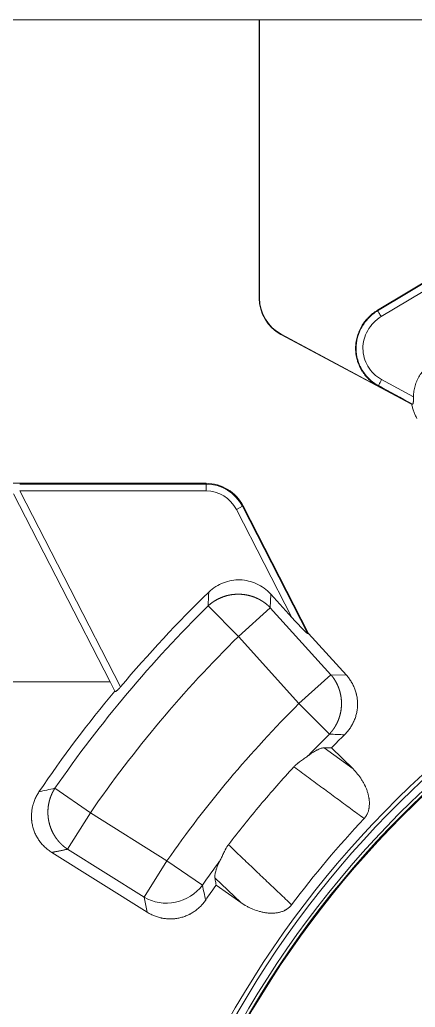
# Model space of a CAD drawing. Header units: millimetres. Extents: x 559 to 1112, y 323 to 643.
# Drawn here: x 610.4 to 650.2, y 543.9 to 643.3 of the extents above; entities that cross this region are included whole.
import ezdxf

# ---------------------------------------------------------------- set-up
doc = ezdxf.new("R2010")
doc.units = ezdxf.units.MM
doc.layers.add('core', color=7, linetype='Continuous', lineweight=20)

msp = doc.modelspace()

# ---------------------------------------------------------------- linework, layer by layer
at = {"layer": 'core', "lineweight": 13}
for p, q in [((589.145, 643.318), (634.535, 643.318)), ((634.535, 643.318), (634.561, 643.318)), ((634.535, 615.273), (634.535, 643.318)), ((654.508, 643.318), (634.561, 643.318)), ((634.561, 643.318), (634.561, 615.289)), ((646.416, 614.053), (657.481, 620.681)), ((657.505, 620.64), (646.441, 614.012)), ((657.86, 620.049), (646.795, 613.421)), ((634.561, 615.289), (634.535, 615.273)), ((646.441, 614.012), (646.416, 614.053)), ((636.72, 611.626), (636.746, 611.642)), ((649.864, 604.592), (636.72, 611.626)), ((636.746, 611.642), (646.497, 606.424)), ((646.845, 607.074), (650.055, 605.356)), ((559.145, 596.63), (629.176, 596.63)), ((629.176, 596.556), (610.44, 596.556)), ((610.44, 595.867), (629.176, 595.867)), ((610.44, 595.867), (620.572, 576.124)), ((629.176, 596.63), (629.176, 596.556)), ((629.176, 596.556), (629.176, 595.867)), ((619.526, 576.63), (609.803, 595.573)), ((632.233, 593.999), (632.846, 594.314)), ((637.825, 583.104), (632.233, 593.999)), ((632.846, 594.314), (632.913, 594.348)), ((639.437, 581.472), (632.846, 594.314)), ((632.913, 594.348), (639.501, 581.511)), ((635.69, 585.468), (635.648, 584.103)), ((635.69, 585.468), (637.825, 583.104)), ((629.389, 584.283), (632.432, 581.199)), ((632.432, 581.199), (635.648, 584.103)), ((641.747, 577.35), (635.648, 584.103)), ((638.531, 574.446), (632.432, 581.199)), ((639.439, 581.469), (639.501, 581.511)), ((639.501, 581.511), (643.3, 577.305)), ((641.747, 577.35), (638.531, 574.446)), ((641.747, 577.35), (643.3, 577.305)), ((619.526, 576.63), (559.145, 576.63)), ((619.997, 575.711), (619.526, 576.63)), ((638.531, 574.446), (641.585, 571.372)), ((641.054, 570), (643.967, 567.86)), ((641.804, 570.004), (643.967, 567.86)), ((613.976, 565.915), (617.542, 563.453)), ((615.24, 559.782), (617.542, 563.453)), ((617.542, 563.453), (625.251, 558.62)), ((623.264, 553.427), (613.655, 559.451)), ((615.247, 559.777), (622.949, 554.949)), ((625.251, 558.62), (622.949, 554.949)), ((625.251, 558.62), (628.808, 556.146)), ((632.681, 554.41), (630.068, 556.907)), ((632.681, 554.41), (630.194, 556.168)), ((623.264, 553.427), (622.949, 554.949))]:
    msp.add_line(p, q, dxfattribs=at)
for centre, radius, start, end in [((629.176, 592.43), 4.2, 27.16814, 90), ((629.176, 592.43), 4.126, 27.16814, 90), ((629.176, 592.43), 3.436, 27.16814, 90), ((719.145, 493.318), 100.6, 102.90589, 234.03401), ((719.145, 493.318), 100.175, 102.90589, 234.02621), ((719.145, 493.318), 99.403, 102.30628, 234.05643), ((719.145, 493.318), 99.101, 102.30628, 234.08425), ((719.145, 493.318), 99.011, 102.22118, 234.09442), ((719.166, 493.3), 128.766, 134.1628, 139.96807), ((719.166, 493.3), 127.82, 134.61792, 145.38209), ((719.166, 493.3), 123.487, 134.61792, 145.38208), ((719.166, 493.3), 128.942, 140.27289, 145.92127), ((719.166, 493.3), 114.397, 134.81924, 145.18076), ((719.166, 493.3), 110.064, 134.81924, 136.38969), ((719.166, 493.3), 108.942, 134.27821, 135.24483), ((719.145, 493.318), 101.6, 136.80092, 143.19908), ((719.145, 487.282), 85.99, 123.28369, 167.55592), ((719.166, 493.3), 110.064, 143.6263, 145.18076), ((719.145, 487.282), 84.657, 122.80837, 166.81814), ((719.166, 493.3), 108.942, 144.75517, 145.72179)]:
    msp.add_arc(centre, radius, start, end, dxfattribs=at)
for centre, major_axis, ratio, start_param, end_param in [((638.8, 615.35), (-3.678, -2.203), 0.979522, 5.752547, 6.813824), ((638.826, 615.366), (-3.678, -2.203), 0.979522, 5.752547, 6.813824), ((637.606, 583.53), (-1.833, 2.061), 0.044109, 1.739892, 3.133277)]:
    msp.add_ellipse(centre, major_axis=major_axis, ratio=ratio, start_param=start_param, end_param=end_param, dxfattribs=at)
for points, knots in [([(646.497, 606.424), (646.326, 606.517), (646.162, 606.62), (645.964, 606.762), (645.925, 606.791), (645.849, 606.85), (645.735, 606.941), (645.627, 607.037), (645.417, 607.235), (645.285, 607.377), (645.133, 607.566), (645.103, 607.604), (645.045, 607.682), (644.96, 607.8), (644.882, 607.921), (644.734, 608.169), (644.648, 608.34), (644.535, 608.606), (644.5, 608.696), (644.46, 608.81), (644.452, 608.833), (644.437, 608.879), (644.43, 608.902), (644.408, 608.972), (644.394, 609.018), (644.33, 609.252), (644.291, 609.44), (644.239, 609.82), (644.226, 610.012), (644.226, 610.255), (644.226, 610.304), (644.23, 610.401), (644.232, 610.449), (644.242, 610.594), (644.252, 610.69), (644.29, 610.975), (644.328, 611.164), (644.403, 611.443), (644.431, 611.535), (644.477, 611.673), (644.493, 611.719), (644.527, 611.81), (644.545, 611.855), (644.637, 612.079), (644.72, 612.252), (644.91, 612.585), (645.015, 612.746), (645.161, 612.939), (645.191, 612.977), (645.252, 613.053), (645.283, 613.09), (645.378, 613.2), (645.443, 613.271), (645.646, 613.477), (645.788, 613.605), (646.015, 613.784), (646.092, 613.841), (646.212, 613.923), (646.252, 613.95), (646.333, 614.003), (646.375, 614.028), (646.416, 614.053)], [0, 0, 0, 0, 0.0625, 0.0625, 0.078125, 0.078125, 0.09375, 0.125, 0.125, 0.1875, 0.1875, 0.203125, 0.203125, 0.21875, 0.25, 0.25, 0.3125, 0.3125, 0.34375, 0.34375, 0.351563, 0.351563, 0.359375, 0.359375, 0.375, 0.375, 0.4375, 0.4375, 0.5, 0.5, 0.515625, 0.515625, 0.53125, 0.53125, 0.5625, 0.5625, 0.625, 0.625, 0.65625, 0.65625, 0.671875, 0.671875, 0.6875, 0.6875, 0.75, 0.75, 0.8125, 0.8125, 0.828125, 0.828125, 0.84375, 0.84375, 0.875, 0.875, 0.9375, 0.9375, 0.96875, 0.96875, 0.984375, 0.984375, 1, 1, 1, 1]), ([(652.215, 609.001), (652.054, 608.907), (651.901, 608.804), (651.61, 608.58), (651.471, 608.459), (651.275, 608.264), (651.211, 608.197), (651.119, 608.093), (651.088, 608.058), (651.028, 607.987), (650.999, 607.951), (650.856, 607.768), (650.752, 607.617), (650.563, 607.302), (650.478, 607.138), (650.385, 606.926), (650.367, 606.884), (650.333, 606.797), (650.316, 606.754), (650.269, 606.623), (650.24, 606.535), (650.164, 606.269), (650.126, 606.089), (650.073, 605.726), (650.058, 605.542), (650.055, 605.356)], [0, 0, 0, 0, 0.125, 0.125, 0.25, 0.25, 0.3125, 0.3125, 0.34375, 0.34375, 0.375, 0.375, 0.5, 0.5, 0.625, 0.625, 0.65625, 0.65625, 0.6875, 0.6875, 0.75, 0.75, 0.875, 0.875, 1, 1, 1, 1]), ([(646.52, 606.466), (646.533, 606.491), (646.619, 606.652), (646.769, 606.932), (646.847, 607.076)], [0, 0, 0, 0, 0.5, 1, 1, 1, 1]), ([(650.055, 605.356), (650.055, 605.309), (650.054, 605.263), (650.052, 605.171), (650.051, 605.126), (650.049, 605.06), (650.048, 605.038), (650.046, 604.996), (650.045, 604.975), (650.042, 604.914), (650.04, 604.876), (650.036, 604.83), (650.035, 604.822), (650.033, 604.804), (650.031, 604.779), (650.025, 604.741), (650.02, 604.714), (650.016, 604.695), (650.014, 604.689), (650.011, 604.678), (650.01, 604.673), (650.001, 604.649), (649.994, 604.634), (649.982, 604.624), (649.98, 604.622), (649.975, 604.619), (649.973, 604.618), (649.968, 604.616), (649.965, 604.616), (649.96, 604.616), (649.957, 604.616), (649.955, 604.617)], [0, 0, 0, 0, 0.125, 0.125, 0.25, 0.25, 0.3125, 0.3125, 0.375, 0.375, 0.5, 0.5, 0.53125, 0.53125, 0.5625, 0.625, 0.6875, 0.6875, 0.71875, 0.71875, 0.75, 0.75, 0.875, 0.875, 0.90625, 0.90625, 0.9375, 0.9375, 0.96875, 0.96875, 1, 1, 1, 1]), ([(649.879, 604.6), (649.901, 604.472), (649.928, 604.347), (649.994, 604.099), (650.069, 603.855), (650.166, 603.618), (650.273, 603.386), (650.332, 603.271), (650.396, 603.159)], [0, 0, 0, 0, 0.25, 0.25, 0.5, 0.75, 0.75, 1, 1, 1, 1]), ([(635.648, 584.103), (635.64, 584.111), (635.625, 584.127), (635.602, 584.151), (635.578, 584.174), (635.555, 584.197), (635.531, 584.22), (635.507, 584.243), (635.483, 584.266), (635.458, 584.288), (635.434, 584.311), (635.409, 584.333), (635.385, 584.355), (635.36, 584.376), (635.335, 584.398), (635.31, 584.419), (635.284, 584.44), (635.259, 584.461), (635.233, 584.482), (635.207, 584.502), (635.182, 584.522), (635.156, 584.542), (635.129, 584.562), (635.103, 584.582), (635.077, 584.601), (635.05, 584.621), (635.023, 584.64), (634.997, 584.659), (634.97, 584.677), (634.943, 584.696), (634.915, 584.714), (634.888, 584.732), (634.861, 584.75), (634.833, 584.767), (634.805, 584.785), (634.778, 584.802), (634.75, 584.819), (634.722, 584.835), (634.694, 584.852), (634.665, 584.868), (634.637, 584.884), (634.609, 584.9), (634.58, 584.916), (634.552, 584.931), (634.523, 584.946), (634.494, 584.961), (634.465, 584.976), (634.436, 584.991), (634.407, 585.005), (634.378, 585.019), (634.349, 585.033), (634.319, 585.047), (634.29, 585.06), (634.26, 585.074), (634.231, 585.087), (634.201, 585.099), (634.171, 585.112), (634.141, 585.124), (634.112, 585.137), (634.082, 585.149), (634.051, 585.16), (634.021, 585.172), (633.991, 585.183), (633.961, 585.194), (633.931, 585.205), (633.9, 585.216), (633.87, 585.226), (633.839, 585.236), (633.809, 585.246), (633.778, 585.256), (633.747, 585.265), (633.717, 585.274), (633.686, 585.284), (633.655, 585.292), (633.624, 585.301), (633.593, 585.309), (633.562, 585.318), (633.531, 585.325), (633.5, 585.333), (633.469, 585.341), (633.438, 585.348), (633.406, 585.355), (633.375, 585.362), (633.344, 585.368), (633.313, 585.375), (633.281, 585.381), (633.25, 585.387), (633.219, 585.393), (633.187, 585.398), (633.156, 585.403), (633.124, 585.408), (633.093, 585.413), (633.061, 585.418), (633.03, 585.422), (632.998, 585.426), (632.966, 585.43), (632.935, 585.434), (632.903, 585.437), (632.872, 585.44), (632.84, 585.444), (632.808, 585.446), (632.777, 585.449), (632.745, 585.451), (632.713, 585.453), (632.682, 585.455), (632.65, 585.457), (632.618, 585.458), (632.587, 585.46), (632.545, 585.461), (632.494, 585.462), (632.434, 585.463), (632.376, 585.462), (632.319, 585.461), (632.263, 585.46), (632.207, 585.457), (632.15, 585.454), (632.094, 585.451), (632.037, 585.446), (631.981, 585.441), (631.925, 585.435), (631.868, 585.428), (631.812, 585.421), (631.756, 585.413), (631.7, 585.404), (631.644, 585.395), (631.588, 585.385), (631.532, 585.374), (631.476, 585.362), (631.421, 585.35), (631.365, 585.337), (631.31, 585.323), (631.254, 585.309), (631.199, 585.294), (631.144, 585.278), (631.089, 585.261), (631.035, 585.244), (630.98, 585.226), (630.926, 585.207), (630.872, 585.188), (630.818, 585.168), (630.764, 585.147), (630.711, 585.125), (630.658, 585.103), (630.605, 585.08), (630.552, 585.057), (630.5, 585.032), (630.447, 585.007), (630.395, 584.981), (630.344, 584.955), (630.293, 584.928), (630.242, 584.9), (630.191, 584.872), (630.141, 584.842), (630.091, 584.812), (630.041, 584.782), (629.992, 584.751), (629.943, 584.719), (629.894, 584.686), (629.846, 584.653), (629.798, 584.619), (629.751, 584.584), (629.704, 584.549), (629.658, 584.513), (629.612, 584.476), (629.566, 584.439), (629.521, 584.401), (629.476, 584.362), (629.432, 584.323), (629.403, 584.297), (629.389, 584.283)], [0, 0, 0, 0, 0.004843, 0.009682, 0.014517, 0.019349, 0.024176, 0.029, 0.033819, 0.038635, 0.043447, 0.048255, 0.05306, 0.05786, 0.062657, 0.06745, 0.07224, 0.077025, 0.081807, 0.086585, 0.09136, 0.096131, 0.100898, 0.105662, 0.110422, 0.115179, 0.119932, 0.124682, 0.129428, 0.134171, 0.13891, 0.143646, 0.148378, 0.153107, 0.157832, 0.162555, 0.167274, 0.171989, 0.176702, 0.181411, 0.186117, 0.19082, 0.195519, 0.200216, 0.204909, 0.209599, 0.214286, 0.21897, 0.223651, 0.228329, 0.233004, 0.237676, 0.242346, 0.247012, 0.251675, 0.256336, 0.260993, 0.265648, 0.270301, 0.27495, 0.279597, 0.284241, 0.288882, 0.293521, 0.298157, 0.302791, 0.307422, 0.31205, 0.316676, 0.321299, 0.325921, 0.330539, 0.335156, 0.339769, 0.344381, 0.34899, 0.353597, 0.358202, 0.362805, 0.367405, 0.372003, 0.3766, 0.381194, 0.385786, 0.390376, 0.394964, 0.399549, 0.404134, 0.408716, 0.413296, 0.417874, 0.422451, 0.427025, 0.431598, 0.43617, 0.440739, 0.445307, 0.449873, 0.454438, 0.459001, 0.463562, 0.468122, 0.472681, 0.477238, 0.481793, 0.486347, 0.4909, 0.495451, 0.500002, 0.508788, 0.517603, 0.525692, 0.533785, 0.541884, 0.549988, 0.558097, 0.566213, 0.574334, 0.582461, 0.590594, 0.598734, 0.60688, 0.615033, 0.623193, 0.63136, 0.639534, 0.647716, 0.655905, 0.664102, 0.672307, 0.680519, 0.68874, 0.69697, 0.705208, 0.713454, 0.721709, 0.729974, 0.738247, 0.74653, 0.754822, 0.763123, 0.771435, 0.779756, 0.788087, 0.796429, 0.804781, 0.813143, 0.821515, 0.829899, 0.838293, 0.846698, 0.855114, 0.863542, 0.871981, 0.880431, 0.888893, 0.897366, 0.905852, 0.914349, 0.922858, 0.93138, 0.939913, 0.948459, 0.957018, 0.965589, 0.974172, 0.982769, 0.991378, 1, 1, 1, 1]), ([(641.585, 571.372), (641.593, 571.38), (641.608, 571.396), (641.63, 571.421), (641.652, 571.445), (641.675, 571.47), (641.696, 571.494), (641.718, 571.519), (641.74, 571.544), (641.761, 571.569), (641.782, 571.594), (641.803, 571.62), (641.824, 571.645), (641.844, 571.671), (641.865, 571.697), (641.885, 571.723), (641.905, 571.749), (641.925, 571.776), (641.944, 571.802), (641.963, 571.829), (641.983, 571.855), (642.001, 571.882), (642.02, 571.909), (642.039, 571.936), (642.057, 571.964), (642.075, 571.991), (642.093, 572.019), (642.111, 572.046), (642.128, 572.074), (642.146, 572.102), (642.163, 572.13), (642.18, 572.158), (642.196, 572.186), (642.213, 572.215), (642.229, 572.243), (642.245, 572.272), (642.261, 572.301), (642.276, 572.329), (642.292, 572.358), (642.307, 572.387), (642.322, 572.417), (642.336, 572.446), (642.351, 572.475), (642.365, 572.505), (642.379, 572.534), (642.393, 572.564), (642.407, 572.594), (642.42, 572.623), (642.433, 572.653), (642.446, 572.683), (642.459, 572.713), (642.472, 572.744), (642.484, 572.774), (642.496, 572.804), (642.508, 572.835), (642.52, 572.865), (642.531, 572.896), (642.542, 572.927), (642.553, 572.957), (642.564, 572.988), (642.574, 573.019), (642.585, 573.05), (642.595, 573.081), (642.604, 573.112), (642.614, 573.144), (642.623, 573.175), (642.633, 573.206), (642.642, 573.238), (642.65, 573.269), (642.659, 573.301), (642.667, 573.332), (642.675, 573.364), (642.683, 573.395), (642.69, 573.427), (642.697, 573.459), (642.705, 573.491), (642.711, 573.523), (642.718, 573.555), (642.724, 573.587), (642.731, 573.619), (642.736, 573.651), (642.742, 573.683), (642.748, 573.715), (642.753, 573.747), (642.758, 573.779), (642.763, 573.812), (642.767, 573.844), (642.771, 573.876), (642.775, 573.908), (642.779, 573.941), (642.783, 573.973), (642.786, 574.006), (642.789, 574.038), (642.792, 574.07), (642.795, 574.103), (642.797, 574.135), (642.799, 574.168), (642.801, 574.2), (642.803, 574.233), (642.804, 574.266), (642.806, 574.298), (642.807, 574.331), (642.807, 574.363), (642.808, 574.396), (642.808, 574.428), (642.808, 574.461), (642.808, 574.493), (642.808, 574.526), (642.807, 574.559), (642.806, 574.591), (642.805, 574.624), (642.804, 574.656), (642.802, 574.689), (642.8, 574.721), (642.798, 574.754), (642.796, 574.786), (642.793, 574.819), (642.791, 574.851), (642.788, 574.884), (642.784, 574.916), (642.781, 574.949), (642.777, 574.981), (642.773, 575.013), (642.769, 575.046), (642.765, 575.078), (642.76, 575.11), (642.755, 575.143), (642.75, 575.175), (642.745, 575.207), (642.739, 575.239), (642.733, 575.271), (642.727, 575.303), (642.721, 575.335), (642.714, 575.367), (642.708, 575.399), (642.701, 575.431), (642.694, 575.463), (642.686, 575.495), (642.678, 575.526), (642.671, 575.558), (642.662, 575.59), (642.654, 575.621), (642.645, 575.653), (642.637, 575.684), (642.628, 575.715), (642.618, 575.747), (642.609, 575.778), (642.599, 575.809), (642.589, 575.84), (642.579, 575.871), (642.568, 575.902), (642.558, 575.933), (642.547, 575.964), (642.536, 575.995), (642.525, 576.026), (642.513, 576.056), (642.501, 576.087), (642.489, 576.117), (642.477, 576.148), (642.464, 576.178), (642.452, 576.208), (642.439, 576.238), (642.426, 576.268), (642.412, 576.298), (642.399, 576.328), (642.385, 576.358), (642.371, 576.387), (642.357, 576.417), (642.342, 576.446), (642.328, 576.476), (642.313, 576.505), (642.298, 576.534), (642.282, 576.563), (642.267, 576.592), (642.251, 576.621), (642.235, 576.649), (642.219, 576.678), (642.203, 576.706), (642.186, 576.735), (642.169, 576.763), (642.152, 576.791), (642.135, 576.819), (642.117, 576.847), (642.1, 576.875), (642.082, 576.902), (642.064, 576.93), (642.045, 576.957), (642.027, 576.984), (642.008, 577.011), (641.989, 577.038), (641.97, 577.065), (641.951, 577.092), (641.931, 577.118), (641.912, 577.145), (641.892, 577.171), (641.872, 577.197), (641.851, 577.223), (641.831, 577.249), (641.81, 577.274), (641.789, 577.3), (641.768, 577.325), (641.754, 577.342), (641.747, 577.35)], [0, 0, 0, 0, 0.005086, 0.010169, 0.01525, 0.020329, 0.025406, 0.030479, 0.035551, 0.04062, 0.045687, 0.050752, 0.055814, 0.060875, 0.065933, 0.070988, 0.076042, 0.081093, 0.086142, 0.091189, 0.096234, 0.101277, 0.106318, 0.111357, 0.116393, 0.121428, 0.126461, 0.131491, 0.13652, 0.141547, 0.146572, 0.151595, 0.156616, 0.161635, 0.166653, 0.171669, 0.176683, 0.181695, 0.186705, 0.191714, 0.196721, 0.201726, 0.20673, 0.211732, 0.216733, 0.221732, 0.22673, 0.231726, 0.23672, 0.241713, 0.246705, 0.251695, 0.256684, 0.261671, 0.266657, 0.271642, 0.276626, 0.281608, 0.286589, 0.291569, 0.296548, 0.301525, 0.306502, 0.311477, 0.316451, 0.321425, 0.326397, 0.331368, 0.336338, 0.341308, 0.346276, 0.351244, 0.35621, 0.361176, 0.366141, 0.371105, 0.376069, 0.381032, 0.385994, 0.390955, 0.395916, 0.400877, 0.405836, 0.410796, 0.415754, 0.420712, 0.42567, 0.430627, 0.435584, 0.440541, 0.445497, 0.450453, 0.455408, 0.460363, 0.465319, 0.470273, 0.475228, 0.480183, 0.485137, 0.490091, 0.495046, 0.5, 0.504954, 0.509908, 0.514863, 0.519817, 0.524772, 0.529726, 0.534681, 0.539636, 0.544592, 0.549547, 0.554503, 0.559459, 0.564416, 0.569373, 0.57433, 0.579288, 0.584246, 0.589204, 0.594164, 0.599123, 0.604084, 0.609044, 0.614006, 0.618968, 0.623931, 0.628895, 0.633859, 0.638824, 0.64379, 0.648756, 0.653724, 0.658692, 0.663662, 0.668632, 0.673603, 0.678575, 0.683549, 0.688523, 0.693498, 0.698475, 0.703452, 0.708431, 0.713411, 0.718392, 0.723374, 0.728358, 0.733343, 0.738329, 0.743316, 0.748305, 0.753295, 0.758287, 0.76328, 0.768274, 0.77327, 0.778268, 0.783267, 0.788268, 0.79327, 0.798274, 0.803279, 0.808286, 0.813295, 0.818305, 0.823317, 0.828331, 0.833347, 0.838365, 0.843384, 0.848405, 0.853428, 0.858453, 0.86348, 0.868509, 0.873539, 0.878572, 0.883607, 0.888643, 0.893682, 0.898723, 0.903766, 0.908811, 0.913858, 0.918907, 0.923958, 0.929012, 0.934067, 0.939125, 0.944186, 0.949248, 0.954313, 0.95938, 0.964449, 0.969521, 0.974594, 0.979671, 0.984749, 0.989831, 0.994914, 1, 1, 1, 1]), ([(643.109, 571.298), (643.209, 571.396), (643.303, 571.497), (643.481, 571.709), (643.649, 571.927), (643.795, 572.161), (643.897, 572.342), (643.93, 572.404), (643.977, 572.497), (643.992, 572.528), (644.022, 572.591), (644.036, 572.623), (644.107, 572.781), (644.208, 573.039), (644.283, 573.303), (644.346, 573.572), (644.372, 573.708), (644.395, 573.881), (644.399, 573.915), (644.407, 573.985), (644.416, 574.089), (644.422, 574.192), (644.429, 574.399), (644.426, 574.537), (644.408, 574.811), (644.392, 574.948), (644.357, 575.153), (644.344, 575.221), (644.322, 575.323), (644.315, 575.357), (644.298, 575.425), (644.29, 575.458), (644.245, 575.626), (644.203, 575.758), (644.107, 576.017), (644.053, 576.144), (643.933, 576.393), (643.868, 576.515), (643.778, 576.664), (643.76, 576.694), (643.722, 576.753), (643.665, 576.84), (643.605, 576.925), (643.481, 577.093), (643.393, 577.201), (643.3, 577.305)], [0, 0, 0, 0, 0.0625, 0.0625, 0.125, 0.1875, 0.1875, 0.21875, 0.21875, 0.234375, 0.234375, 0.25, 0.25, 0.3125, 0.375, 0.375, 0.4375, 0.4375, 0.453125, 0.453125, 0.46875, 0.5, 0.5, 0.5625, 0.5625, 0.625, 0.625, 0.65625, 0.65625, 0.671875, 0.671875, 0.6875, 0.6875, 0.75, 0.75, 0.8125, 0.8125, 0.875, 0.875, 0.890625, 0.890625, 0.90625, 0.9375, 0.9375, 1, 1, 1, 1]), ([(620.572, 576.124), (620.542, 576.088), (620.511, 576.052), (620.465, 576.001), (620.45, 575.984), (620.427, 575.959), (620.419, 575.951), (620.403, 575.934), (620.396, 575.926), (620.357, 575.886), (620.328, 575.856), (620.285, 575.815), (620.271, 575.801), (620.25, 575.782), (620.243, 575.776), (620.229, 575.764), (620.223, 575.758), (620.19, 575.73), (620.166, 575.711), (620.139, 575.692), (620.134, 575.688), (620.123, 575.681), (620.118, 575.678), (620.104, 575.669), (620.086, 575.659), (620.071, 575.653), (620.06, 575.65), (620.057, 575.649), (620.051, 575.648), (620.048, 575.648), (620.035, 575.648), (620.028, 575.652), (620.024, 575.66)], [0, 0, 0, 0, 0.125, 0.125, 0.1875, 0.1875, 0.21875, 0.21875, 0.25, 0.25, 0.375, 0.375, 0.4375, 0.4375, 0.46875, 0.46875, 0.5, 0.5, 0.625, 0.625, 0.65625, 0.65625, 0.6875, 0.6875, 0.75, 0.8125, 0.8125, 0.84375, 0.84375, 0.875, 0.875, 1, 1, 1, 1]), ([(639.471, 569.207), (639.518, 569.242), (639.564, 569.275), (639.653, 569.339), (639.697, 569.369), (639.825, 569.457), (639.907, 569.511), (640.065, 569.609), (640.141, 569.654), (640.233, 569.705), (640.251, 569.715), (640.286, 569.734), (640.339, 569.762), (640.39, 569.788), (640.489, 569.836), (640.551, 569.864), (640.67, 569.912), (640.726, 569.932), (640.831, 569.965), (640.88, 569.977), (640.949, 569.99), (640.971, 569.994), (641.014, 569.998), (641.034, 570), (641.054, 570)], [0, 0, 0, 0, 0.0625, 0.0625, 0.125, 0.125, 0.25, 0.25, 0.375, 0.375, 0.40625, 0.40625, 0.4375, 0.5, 0.5, 0.625, 0.625, 0.75, 0.75, 0.875, 0.875, 0.9375, 0.9375, 1, 1, 1, 1]), ([(638.021, 568.077), (638.082, 568.143), (638.145, 568.205), (638.273, 568.322), (638.338, 568.378), (638.419, 568.444), (638.436, 568.457), (638.469, 568.483), (638.517, 568.522), (638.566, 568.558), (638.662, 568.63), (638.724, 568.676), (638.848, 568.764), (638.909, 568.806), (639.029, 568.89), (639.088, 568.931), (639.202, 569.012), (639.258, 569.051), (639.367, 569.13), (639.42, 569.169), (639.471, 569.207)], [0, 0, 0, 0, 0.125, 0.125, 0.25, 0.25, 0.28125, 0.28125, 0.3125, 0.375, 0.375, 0.5, 0.5, 0.625, 0.625, 0.75, 0.75, 0.875, 0.875, 1, 1, 1, 1]), ([(631.434, 560.227), (632.471, 561.586), (633.538, 562.92), (635.185, 564.882), (635.742, 565.53), (636.87, 566.813), (637.442, 567.449), (638.021, 568.077)], [0, 0, 0, 0, 0.5, 0.5, 0.75, 0.75, 1, 1, 1, 1]), ([(645.081, 562.867), (644.626, 563.203), (643.707, 563.881), (642.318, 564.906), (640.906, 565.948), (639.471, 567.007), (638.507, 567.718), (638.021, 568.077)], [0, 0, 0, 0, 0.193446, 0.39017, 0.59017, 0.793446, 1, 1, 1, 1]), ([(643.967, 567.86), (644.132, 567.695), (644.287, 567.522), (644.577, 567.162), (644.712, 566.975), (644.898, 566.683), (644.957, 566.584), (645.069, 566.381), (645.123, 566.277), (645.186, 566.145), (645.198, 566.119), (645.222, 566.065), (645.258, 565.985), (645.292, 565.905), (645.356, 565.742), (645.395, 565.633), (645.464, 565.411), (645.495, 565.299), (645.534, 565.129), (645.545, 565.072), (645.561, 564.986), (645.566, 564.957), (645.575, 564.899), (645.58, 564.87), (645.599, 564.725), (645.61, 564.608), (645.617, 564.376), (645.615, 564.259), (645.601, 564.085), (645.594, 564.027), (645.581, 563.94), (645.576, 563.911), (645.565, 563.853), (645.559, 563.824), (645.528, 563.681), (645.494, 563.57), (645.43, 563.407), (645.406, 563.354), (645.367, 563.275), (645.353, 563.249), (645.324, 563.197), (645.309, 563.172), (645.232, 563.047), (645.161, 562.953), (645.081, 562.867)], [0, 0, 0, 0, 0.125, 0.125, 0.25, 0.25, 0.3125, 0.3125, 0.375, 0.375, 0.390625, 0.390625, 0.40625, 0.4375, 0.4375, 0.5, 0.5, 0.5625, 0.5625, 0.59375, 0.59375, 0.609375, 0.609375, 0.625, 0.625, 0.6875, 0.6875, 0.75, 0.75, 0.78125, 0.78125, 0.796875, 0.796875, 0.8125, 0.8125, 0.875, 0.875, 0.90625, 0.90625, 0.921875, 0.921875, 0.9375, 0.9375, 1, 1, 1, 1]), ([(613.976, 565.915), (613.97, 565.906), (613.958, 565.888), (613.941, 565.86), (613.924, 565.833), (613.907, 565.805), (613.891, 565.778), (613.874, 565.75), (613.858, 565.722), (613.842, 565.694), (613.827, 565.666), (613.811, 565.638), (613.796, 565.609), (613.781, 565.581), (613.766, 565.552), (613.751, 565.524), (613.737, 565.495), (613.722, 565.466), (613.708, 565.437), (613.695, 565.408), (613.681, 565.379), (613.668, 565.35), (613.654, 565.32), (613.641, 565.291), (613.629, 565.261), (613.616, 565.232), (613.604, 565.202), (613.592, 565.172), (613.58, 565.142), (613.568, 565.113), (613.557, 565.083), (613.546, 565.052), (613.535, 565.022), (613.524, 564.992), (613.513, 564.962), (613.503, 564.932), (613.493, 564.901), (613.483, 564.871), (613.473, 564.84), (613.464, 564.809), (613.455, 564.779), (613.446, 564.748), (613.437, 564.717), (613.428, 564.686), (613.42, 564.656), (613.412, 564.625), (613.404, 564.594), (613.396, 564.563), (613.389, 564.531), (613.382, 564.5), (613.375, 564.469), (613.368, 564.438), (613.361, 564.407), (613.355, 564.375), (613.349, 564.344), (613.343, 564.312), (613.338, 564.281), (613.332, 564.25), (613.327, 564.218), (613.322, 564.187), (613.317, 564.155), (613.313, 564.123), (613.308, 564.092), (613.304, 564.06), (613.301, 564.028), (613.297, 563.997), (613.294, 563.965), (613.29, 563.933), (613.287, 563.902), (613.285, 563.87), (613.282, 563.838), (613.28, 563.806), (613.278, 563.774), (613.276, 563.743), (613.275, 563.711), (613.273, 563.679), (613.272, 563.647), (613.271, 563.615), (613.271, 563.584), (613.27, 563.552), (613.27, 563.52), (613.27, 563.488), (613.27, 563.456), (613.271, 563.424), (613.271, 563.393), (613.272, 563.361), (613.273, 563.329), (613.275, 563.297), (613.276, 563.265), (613.278, 563.234), (613.28, 563.202), (613.282, 563.17), (613.285, 563.138), (613.287, 563.107), (613.29, 563.075), (613.293, 563.043), (613.297, 563.012), (613.3, 562.98), (613.304, 562.949), (613.308, 562.917), (613.312, 562.886), (613.317, 562.854), (613.321, 562.823), (613.326, 562.791), (613.331, 562.76), (613.337, 562.728), (613.342, 562.697), (613.348, 562.666), (613.354, 562.635), (613.36, 562.603), (613.367, 562.572), (613.374, 562.541), (613.38, 562.51), (613.388, 562.479), (613.395, 562.448), (613.402, 562.417), (613.41, 562.387), (613.418, 562.356), (613.426, 562.325), (613.435, 562.294), (613.443, 562.264), (613.452, 562.233), (613.461, 562.203), (613.47, 562.172), (613.48, 562.142), (613.49, 562.112), (613.5, 562.081), (613.51, 562.051), (613.52, 562.021), (613.531, 561.991), (613.541, 561.961), (613.552, 561.931), (613.563, 561.902), (613.575, 561.872), (613.586, 561.842), (613.598, 561.813), (613.61, 561.783), (613.623, 561.754), (613.635, 561.724), (613.648, 561.695), (613.66, 561.666), (613.674, 561.637), (613.687, 561.608), (613.7, 561.579), (613.714, 561.551), (613.728, 561.522), (613.742, 561.493), (613.756, 561.465), (613.771, 561.436), (613.785, 561.408), (613.8, 561.38), (613.815, 561.352), (613.831, 561.324), (613.846, 561.296), (613.862, 561.268), (613.878, 561.241), (613.894, 561.213), (613.91, 561.186), (613.927, 561.158), (613.943, 561.131), (613.96, 561.104), (613.977, 561.077), (613.995, 561.05), (614.012, 561.023), (614.03, 560.997), (614.048, 560.97), (614.066, 560.944), (614.084, 560.918), (614.102, 560.892), (614.121, 560.866), (614.14, 560.84), (614.159, 560.814), (614.178, 560.788), (614.197, 560.763), (614.217, 560.738), (614.237, 560.712), (614.256, 560.687), (614.277, 560.662), (614.297, 560.638), (614.317, 560.613), (614.338, 560.588), (614.359, 560.564), (614.38, 560.54), (614.401, 560.516), (614.422, 560.492), (614.444, 560.468), (614.466, 560.445), (614.488, 560.421), (614.51, 560.398), (614.532, 560.375), (614.554, 560.352), (614.577, 560.329), (614.6, 560.306), (614.622, 560.284), (614.646, 560.261), (614.669, 560.239), (614.692, 560.217), (614.716, 560.195), (614.74, 560.174), (614.763, 560.152), (614.788, 560.131), (614.812, 560.11), (614.836, 560.089), (614.861, 560.068), (614.885, 560.047), (614.91, 560.027), (614.935, 560.006), (614.96, 559.986), (614.986, 559.966), (615.011, 559.946), (615.037, 559.927), (615.063, 559.908), (615.089, 559.888), (615.115, 559.869), (615.141, 559.85), (615.167, 559.832), (615.194, 559.813), (615.22, 559.795), (615.238, 559.783), (615.247, 559.777)], [0, 0, 0, 0, 0.004702, 0.009401, 0.014098, 0.018793, 0.023485, 0.028175, 0.032862, 0.037547, 0.04223, 0.04691, 0.051588, 0.056264, 0.060938, 0.065609, 0.070278, 0.074945, 0.07961, 0.084272, 0.088933, 0.093591, 0.098247, 0.102901, 0.107553, 0.112203, 0.11685, 0.121496, 0.12614, 0.130782, 0.135421, 0.140059, 0.144695, 0.149329, 0.153961, 0.158591, 0.163219, 0.167846, 0.17247, 0.177093, 0.181714, 0.186334, 0.190951, 0.195567, 0.200182, 0.204794, 0.209405, 0.214014, 0.218622, 0.223228, 0.227833, 0.232436, 0.237037, 0.241637, 0.246236, 0.250833, 0.255429, 0.260023, 0.264616, 0.269208, 0.273799, 0.278388, 0.282975, 0.287562, 0.292147, 0.296732, 0.301315, 0.305896, 0.310477, 0.315057, 0.319635, 0.324213, 0.32879, 0.333365, 0.33794, 0.342513, 0.347086, 0.351658, 0.356229, 0.360799, 0.365368, 0.369937, 0.374505, 0.379072, 0.383638, 0.388204, 0.392769, 0.397334, 0.401897, 0.406461, 0.411023, 0.415586, 0.420147, 0.424709, 0.429269, 0.43383, 0.43839, 0.442949, 0.447509, 0.452068, 0.456627, 0.461185, 0.465744, 0.470302, 0.47486, 0.479417, 0.483975, 0.488533, 0.49309, 0.497648, 0.502205, 0.506763, 0.511321, 0.515878, 0.520436, 0.524994, 0.529552, 0.53411, 0.538669, 0.543228, 0.547787, 0.552346, 0.556906, 0.561466, 0.566026, 0.570587, 0.575148, 0.57971, 0.584272, 0.588835, 0.593398, 0.597962, 0.602526, 0.607091, 0.611657, 0.616223, 0.62079, 0.625358, 0.629927, 0.634496, 0.639066, 0.643637, 0.648209, 0.652781, 0.657355, 0.66193, 0.666505, 0.671082, 0.675659, 0.680238, 0.684817, 0.689398, 0.69398, 0.698563, 0.703147, 0.707732, 0.712319, 0.716906, 0.721496, 0.726086, 0.730677, 0.73527, 0.739865, 0.744461, 0.749058, 0.753656, 0.758256, 0.762858, 0.767461, 0.772065, 0.776671, 0.781279, 0.785888, 0.790499, 0.795112, 0.799726, 0.804342, 0.80896, 0.813579, 0.8182, 0.822823, 0.827447, 0.832074, 0.836702, 0.841332, 0.845964, 0.850598, 0.855234, 0.859872, 0.864512, 0.869153, 0.873797, 0.878443, 0.883091, 0.88774, 0.892392, 0.897046, 0.901703, 0.906361, 0.911021, 0.915684, 0.920349, 0.925016, 0.929685, 0.934356, 0.93903, 0.943706, 0.948384, 0.953065, 0.957747, 0.962433, 0.96712, 0.97181, 0.976502, 0.981197, 0.985894, 0.990594, 0.995296, 1, 1, 1, 1]), ([(612.368, 565.55), (612.286, 565.429), (612.211, 565.304), (612.074, 565.05), (611.951, 564.789), (611.853, 564.517), (611.8, 564.343), (611.789, 564.308), (611.77, 564.237), (611.76, 564.202), (611.733, 564.096), (611.717, 564.025), (611.674, 563.811), (611.653, 563.668), (611.624, 563.381), (611.616, 563.237), (611.616, 563.02), (611.618, 562.947), (611.623, 562.838), (611.625, 562.802), (611.631, 562.729), (611.634, 562.693), (611.652, 562.511), (611.675, 562.368), (611.734, 562.085), (611.809, 561.807), (611.912, 561.536), (612, 561.337), (612.032, 561.27), (612.097, 561.14), (612.131, 561.076), (612.239, 560.887), (612.394, 560.642), (612.572, 560.414), (612.714, 560.249), (612.763, 560.195), (612.864, 560.089), (612.915, 560.037), (613.073, 559.886), (613.183, 559.792), (613.412, 559.613), (613.531, 559.529), (613.655, 559.451)], [0, 0, 0, 0, 0.0625, 0.0625, 0.125, 0.1875, 0.1875, 0.203125, 0.203125, 0.21875, 0.21875, 0.25, 0.25, 0.3125, 0.3125, 0.375, 0.375, 0.40625, 0.40625, 0.421875, 0.421875, 0.4375, 0.4375, 0.5, 0.5, 0.5625, 0.625, 0.625, 0.65625, 0.65625, 0.6875, 0.6875, 0.75, 0.8125, 0.8125, 0.84375, 0.84375, 0.875, 0.875, 0.9375, 0.9375, 1, 1, 1, 1]), ([(630.57, 558.596), (630.599, 558.654), (630.629, 558.713), (630.687, 558.833), (630.716, 558.895), (630.775, 559.021), (630.805, 559.085), (630.866, 559.217), (630.898, 559.284), (630.963, 559.421), (630.997, 559.491), (631.051, 559.599), (631.069, 559.635), (631.098, 559.69), (631.108, 559.709), (631.128, 559.746), (631.138, 559.764), (631.19, 559.857), (631.233, 559.931), (631.304, 560.043), (631.329, 560.08), (631.367, 560.135), (631.38, 560.154), (631.407, 560.191), (631.42, 560.209), (631.434, 560.227)], [0, 0, 0, 0, 0.125, 0.125, 0.25, 0.25, 0.375, 0.375, 0.5, 0.5, 0.625, 0.625, 0.6875, 0.6875, 0.71875, 0.71875, 0.75, 0.75, 0.875, 0.875, 0.9375, 0.9375, 0.96875, 0.96875, 1, 1, 1, 1]), ([(631.435, 560.228), (631.872, 559.811), (632.741, 558.985), (634.033, 557.756), (635.304, 556.546), (636.555, 555.357), (637.382, 554.57), (637.792, 554.18)], [0, 0, 0, 0, 0.206554, 0.40983, 0.60983, 0.806554, 1, 1, 1, 1]), ([(630.068, 556.907), (630.062, 556.946), (630.056, 557.031), (630.063, 557.132), (630.077, 557.241), (630.087, 557.299), (630.114, 557.424), (630.13, 557.49), (630.161, 557.595), (630.177, 557.649), (630.195, 557.706), (630.208, 557.744), (630.215, 557.764), (630.249, 557.862), (630.279, 557.944), (630.348, 558.117), (630.387, 558.206), (630.472, 558.395), (630.518, 558.493), (630.57, 558.597)], [0, 0, 0, 0, 0.125, 0.25, 0.25, 0.375, 0.375, 0.5, 0.5, 0.5625, 0.59375, 0.59375, 0.625, 0.625, 0.75, 0.75, 0.875, 0.875, 1, 1, 1, 1]), ([(628.808, 556.146), (628.164, 555.277), (626.19, 554.023), (623.882, 554.402), (622.949, 554.949), (622.949, 554.949)], [0, 0, 0, 0, 0.499998, 0.999995, 1, 1, 1, 1]), ([(623.264, 553.427), (623.382, 553.353), (623.503, 553.285), (623.751, 553.162), (624.003, 553.051), (624.264, 552.964), (624.464, 552.907), (624.532, 552.89), (624.634, 552.866), (624.668, 552.859), (624.736, 552.845), (624.77, 552.838), (624.941, 552.807), (625.214, 552.77), (625.489, 552.759), (625.765, 552.76), (625.903, 552.768), (626.077, 552.786), (626.111, 552.79), (626.181, 552.799), (626.284, 552.814), (626.386, 552.833), (626.589, 552.875), (626.722, 552.91), (626.984, 552.993), (627.113, 553.041), (627.304, 553.122), (627.367, 553.151), (627.461, 553.197), (627.492, 553.212), (627.554, 553.244), (627.585, 553.261), (627.738, 553.344), (627.856, 553.416), (628.085, 553.57), (628.195, 553.652), (628.409, 553.827), (628.512, 553.92), (628.636, 554.042), (628.661, 554.067), (628.709, 554.117), (628.781, 554.193), (628.85, 554.271), (628.983, 554.431), (629.068, 554.542), (629.146, 554.658)], [0, 0, 0, 0, 0.0625, 0.0625, 0.125, 0.1875, 0.1875, 0.21875, 0.21875, 0.234375, 0.234375, 0.25, 0.25, 0.3125, 0.375, 0.375, 0.4375, 0.4375, 0.453125, 0.453125, 0.46875, 0.5, 0.5, 0.5625, 0.5625, 0.625, 0.625, 0.65625, 0.65625, 0.671875, 0.671875, 0.6875, 0.6875, 0.75, 0.75, 0.8125, 0.8125, 0.875, 0.875, 0.890625, 0.890625, 0.90625, 0.9375, 0.9375, 1, 1, 1, 1]), ([(637.792, 554.18), (637.72, 554.086), (637.641, 554.001), (637.468, 553.846), (637.375, 553.777), (637.25, 553.699), (637.224, 553.684), (637.173, 553.656), (637.096, 553.614), (637.016, 553.578), (636.855, 553.51), (636.744, 553.473), (636.602, 553.436), (636.574, 553.429), (636.517, 553.415), (636.431, 553.397), (636.344, 553.382), (636.172, 553.357), (636.056, 553.347), (635.824, 553.338), (635.708, 553.338), (635.562, 553.345), (635.533, 553.347), (635.475, 553.351), (635.445, 553.353), (635.358, 553.361), (635.3, 553.368), (635.127, 553.39), (635.012, 553.409), (634.786, 553.455), (634.673, 553.482), (634.339, 553.574), (634.12, 553.649), (633.85, 553.76), (633.796, 553.783), (633.689, 553.831), (633.531, 553.904), (633.376, 553.984), (633.07, 554.153), (632.873, 554.276), (632.681, 554.41)], [0, 0, 0, 0, 0.0625, 0.0625, 0.125, 0.125, 0.140625, 0.140625, 0.15625, 0.1875, 0.1875, 0.25, 0.25, 0.265625, 0.265625, 0.28125, 0.3125, 0.3125, 0.375, 0.375, 0.4375, 0.4375, 0.453125, 0.453125, 0.46875, 0.46875, 0.5, 0.5, 0.5625, 0.5625, 0.625, 0.625, 0.75, 0.75, 0.78125, 0.78125, 0.8125, 0.875, 0.875, 1, 1, 1, 1])]:
    msp.add_open_spline(points, degree=3, knots=knots, dxfattribs=at)
for points, degree in [([(646.52, 606.466), (646.18, 606.648), (645.56, 607.107), (644.849, 608.011), (644.388, 609.062), (644.218, 610.185), (644.372, 611.319), (644.815, 612.39), (645.505, 613.324), (646.11, 613.814), (646.441, 614.012)], 3), ([(646.795, 613.421), (646.711, 613.562), (646.549, 613.833), (646.456, 613.988), (646.441, 614.012)], 3), ([(646.847, 607.076), (646.551, 607.238), (646.02, 607.634), (645.425, 608.398), (645.056, 609.271), (644.92, 610.204), (645.044, 611.143), (645.413, 612.032), (645.993, 612.818), (646.509, 613.244), (646.795, 613.421)], 3), ([(646.497, 606.424), (646.505, 606.438), (646.512, 606.452), (646.52, 606.466)], 3), ([(646.52, 606.466), (647.664, 605.848), (648.809, 605.232), (649.955, 604.617)], 3), ([(649.955, 604.617), (649.929, 604.611), (649.904, 604.606), (649.878, 604.6)], 3), ([(629.455, 585.672), (629.898, 586.094), (630.914, 586.729), (632.62, 587.022), (634.303, 586.618), (635.275, 585.917), (635.69, 585.468)], 3), ([(629.389, 584.283), (629.41, 584.747), (629.432, 585.21), (629.455, 585.672)], 3), ([(619.997, 575.711), (620.006, 575.694), (620.015, 575.677), (620.024, 575.66)], 3), ([(643.109, 571.298), (642.603, 571.327), (642.094, 571.351), (641.585, 571.372)], 3), ([(641.054, 570), (641.137, 570), (641.304, 570.001), (641.554, 570.003), (641.721, 570.004), (641.804, 570.004)], 3), ([(612.368, 565.551), (612.904, 565.676), (613.44, 565.797), (613.976, 565.915)], 3), ([(688.407, 563.599), (686.933, 563.005), (684.019, 561.732), (679.766, 559.573), (675.646, 557.171), (671.671, 554.535), (667.856, 551.672), (664.213, 548.594), (660.754, 545.31), (657.492, 541.83), (654.436, 538.168), (651.598, 534.335), (648.986, 530.344), (646.61, 526.209), (644.477, 521.943), (642.595, 517.56), (640.97, 513.076), (640.062, 510.029), (639.652, 508.493)], 3), ([(615.247, 559.777), (614.983, 559.722), (613.919, 559.506), (613.655, 559.451)], 2), ([(628.808, 556.146), (628.918, 555.648), (629.03, 555.152), (629.146, 554.658)], 3), ([(630.194, 556.168), (630.18, 556.25), (630.152, 556.414), (630.11, 556.661), (630.082, 556.825), (630.068, 556.907)], 3)]:
    msp.add_open_spline(points, degree=degree, dxfattribs=at)

doc.saveas('drawing.dxf')
